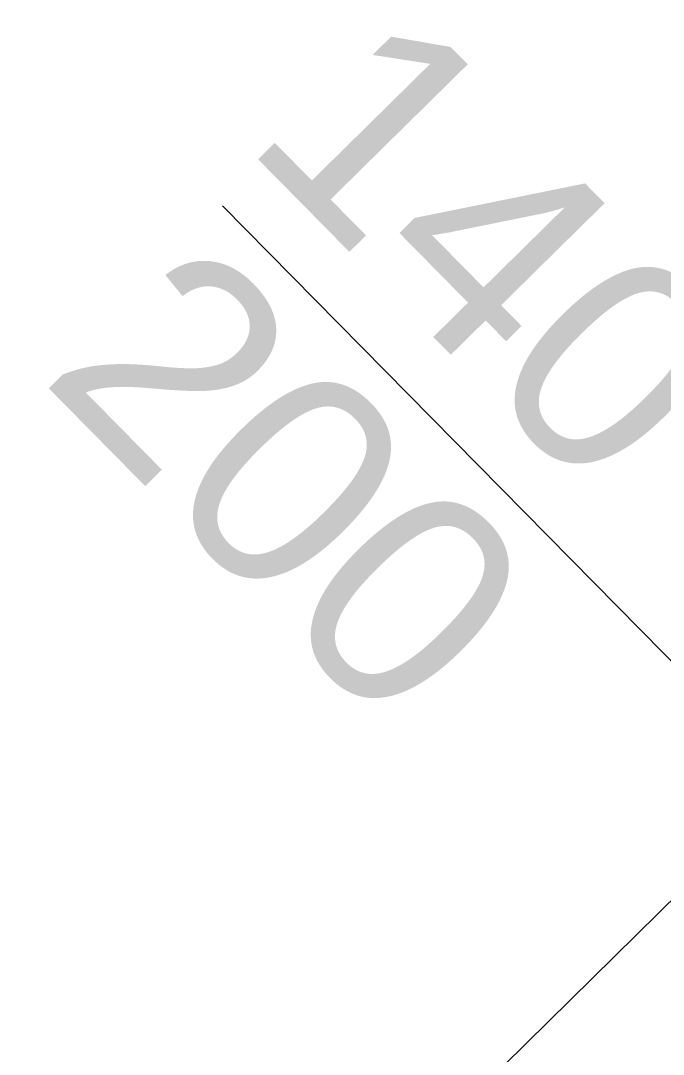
# Model space of a CAD drawing. Header units: centimetres. Extents: x 118932 to 154602, y -32682 to -23521.
# Drawn here: x 137873.97 to 137897.77, y -25374.28 to -25335.98 of the extents above; entities that cross this region are included whole.
import ezdxf

# ---------------------------------------------------------------- set-up
doc = ezdxf.new("R2010")
doc.units = ezdxf.units.CM
doc.header["$LTSCALE"] = 50
doc.header["$MEASUREMENT"] = 0
doc.layers.add('GEN_00_BL_Yazı', color=7, linetype='Continuous', lineweight=0, true_color=0x4f5250)
doc.layers.add('GEN_05_ML_Mermer', color=7, linetype='Continuous', lineweight=9, true_color=0x9d8692)
doc.styles.add('ARIAL', font='arial.ttf')

# ---------------------------------------------------------------- blocks, each defined once
blk = doc.blocks.new('P20')
at = {"layer": 'GEN_00_BL_Yazı'}
blk.add_line((62850.295, 12036.885, 0), (62850.279, 11986.882, 0), dxfattribs=at)
at = {"layer": 'GEN_05_ML_Mermer', "elevation": 0}
blk.add_lwpolyline([(62920.279, 11988.845), (62780.279, 11988.919), (62780.285, 12006.918), (62920.285, 12006.844)], close=True, dxfattribs=at)
at = {"layer": 'GEN_00_BL_Yazı', "lineweight": 30, "transparency": 33554687, "style": 'ARIAL'}
for s, p in [('140', (62852.445, 12038.034, 0)), ('200', (62840.966, 12037.148, 0))]:
    blk.add_text(s, height=8, rotation=269.9819, dxfattribs=at).set_placement(p)
blk = doc.blocks.new('DOGRAMA LEVEL 0 E BLOK')
at = {"rotation": 44.91157846050665}
blk.add_blockref('P20', (-36225.142, -52048.512, 0), dxfattribs=at)

msp = doc.modelspace()

# ---------------------------------------------------------------- block references
at = {"rotation": 359.6887739338809}
msp.add_blockref('DOGRAMA LEVEL 0 E BLOK', (138089.785, -26193.192), dxfattribs=at)

doc.saveas('drawing.dxf')
